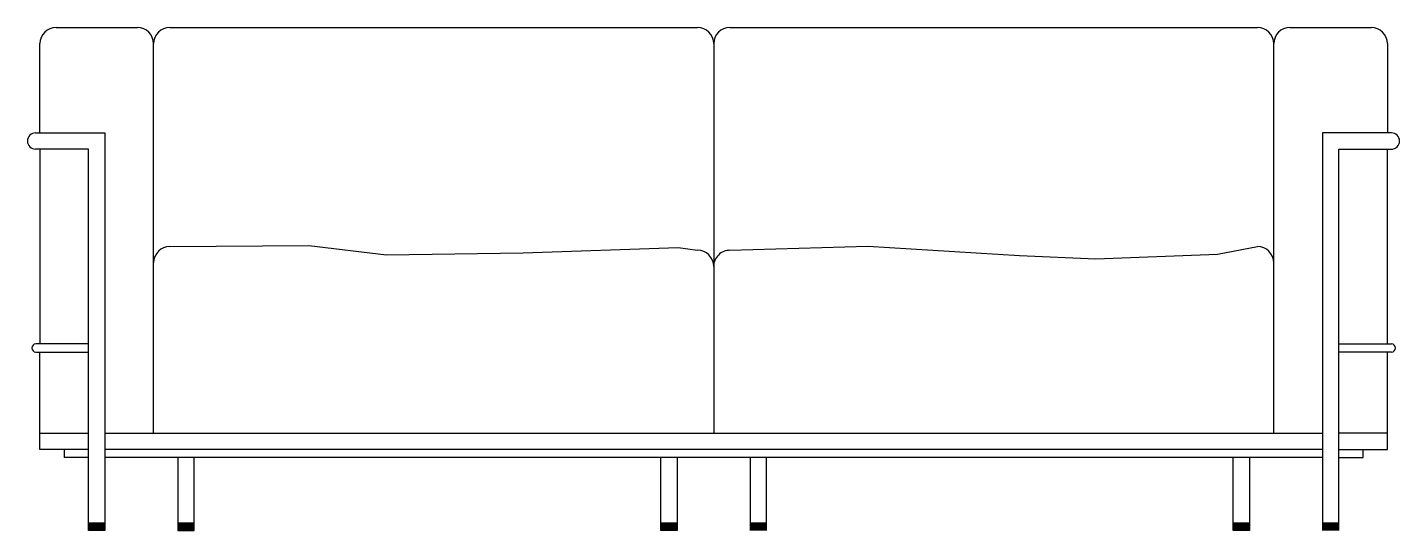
# Model space of a CAD drawing. Extents: x -8 to 162, y 0 to 62.
import ezdxf

# ---------------------------------------------------------------- set-up
doc = ezdxf.new("R2010")
doc.units = 0
doc.header["$LTSCALE"] = 50
doc.header["$MEASUREMENT"] = 0
doc.layers.get('0').update_dxf_attribs({"linetype": 'CONTINUOUS'})

msp = doc.modelspace()

# ---------------------------------------------------------------- linework, layer by layer
at = {"color": 0, "linetype": 'ByBlock'}
for p, q in [((-4, 62), (6, 62)), ((10, 62), (75, 62)), ((79, 62), (144, 62)), ((148, 62), (158, 62)), ((-6, 49), (-6, 60)), ((8, 12), (8, 60)), ((77, 60), (77, 12)), ((146, 12), (146, 60)), ((160, 60), (160, 49)), ((-6.54, 49), (2, 49)), ((2, 49), (2, 0)), ((160.5, 49), (152, 49)), ((152, 49), (152, 0)), ((0, 47), (-6.56, 47)), ((-6, 47), (-6, 23)), ((0, 0), (0, 47)), ((154, 47), (160.5, 47)), ((154, 0), (154, 47)), ((160, 23), (160, 47)), ((160.5, 47), (160.5, 47)), ((160.5, 47), (160.66, 47)), ((-6, 23), (-6.5, 23)), ((-6.5, 22), (-6, 22)), ((0, 23), (-6, 23)), ((-6, 22), (0, 22)), ((154, 23), (160.5, 23)), ((160.5, 22), (154, 22)), ((160, 10), (160, 22)), ((-6, 10), (-6, 21.92)), ((-6, 12), (0, 12)), ((2, 12), (152, 12)), ((160, 12), (154, 12)), ((0, 10), (-6, 10)), ((-3, 10), (-3, 9)), ((0, 9), (-3, 9)), ((152, 10), (2, 10)), ((152, 9), (2, 9)), ((11, 9), (11, 0)), ((13, 0), (13, 9)), ((70.5, 0), (70.5, 9)), ((72.5, 9), (72.5, 0)), ((81.5, 9), (81.5, 0)), ((83.5, 0), (83.5, 9)), ((141, 0), (141, 9)), ((143, 9), (143, 0)), ((154, 10), (160, 10)), ((154, 9), (157, 9)), ((157, 9), (157, 10)), ((2, 0), (0, 0)), ((11, 0), (13, 0)), ((72.5, 0), (70.5, 0)), ((143, 0), (141, 0))]:
    msp.add_line(p, q, dxfattribs=at)
for points in [[(10, 35), (27.13, 35.13), (36.68, 33.99), (53.53, 34.22), (72.64, 34.9), (75.01, 34.55)], [(79.01, 34.54), (96.01, 35.03), (114.66, 33.88), (124.08, 33.49), (139.08, 34.07), (144, 35)]]:
    msp.add_lwpolyline(points, dxfattribs=at)
for centre, radius, start, end in [((-4, 60), 2, 90, 180), ((6, 60), 2, 0, 90), ((10, 60), 2, 90, 180), ((75, 60), 2, 0, 90), ((79, 60), 2, 90, 180), ((144, 60), 2, 0, 90), ((148, 60), 2, 90, 180), ((158, 60), 2, 0, 90), ((-6.54, 48), 1, 90, 270), ((160.5, 48), 1, 270, 90), ((10, 33), 2, 90, 180), ((75, 32.55), 2, 0, 89.8288), ((79, 32.54), 2, 89.849, 180), ((144, 33), 2, 0, 90), ((-6.5, 22.5), 0.5, 90, 270), ((160.5, 22.5), 0.5, 270, 90)]:
    msp.add_arc(centre, radius, start, end, dxfattribs=at)
for points in [[(0, 0), (2, 0), (0, 1), (2, 1)], [(11, 0), (13, 0), (11, 1), (13, 1)], [(70.5, 0), (72.5, 0), (70.5, 1), (72.5, 1)], [(81.5, 0), (83.5, 0), (81.5, 1), (83.5, 1)], [(141, 0), (143, 0), (141, 1), (143, 1)], [(152, 0), (154, 0), (152, 1), (154, 1)]]:
    msp.add_solid(points, dxfattribs=at)

doc.saveas('drawing.dxf')
